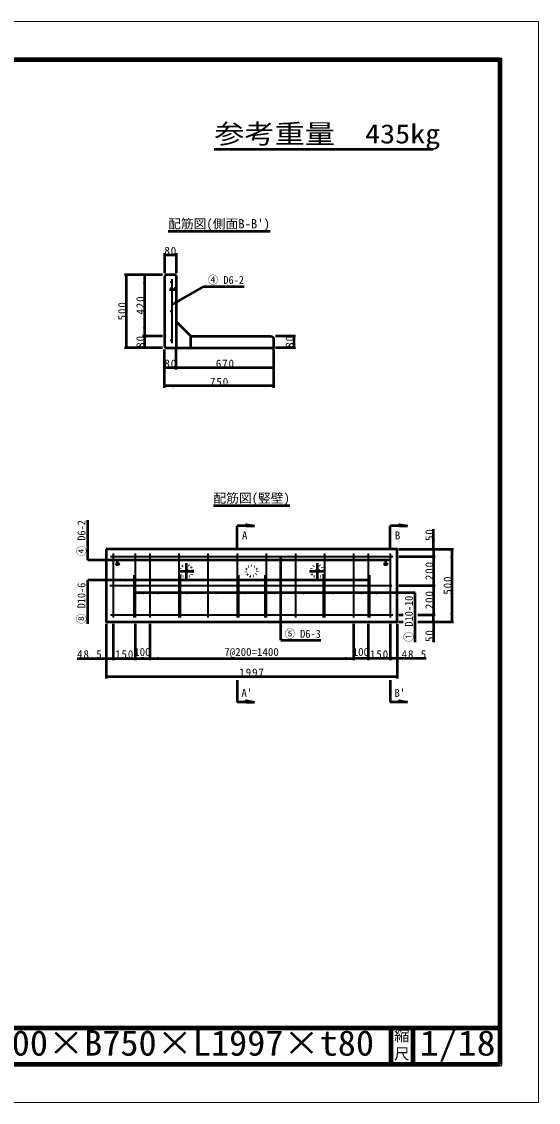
# Model space of a CAD drawing. Units: millimetres, scale not verified, with parts at other scales. Extents: x -2102 to 2102, y -1485 to 1485.
# Drawn here: x 683 to 2102, y -1485 to 1485 of the extents above; entities that cross this region are included whole.
import ezdxf
from ezdxf.enums import TextEntityAlignment as Align

# ---------------------------------------------------------------- set-up
doc = ezdxf.new("R2010")
doc.units = ezdxf.units.MM
doc.header["$LTSCALE"] = 5
doc.linetypes.add('DOTTED', pattern=[1.75, 0.25, -1.5])
doc.linetypes.add('LONG_DASHED_DOTTED', pattern=[15.25, 12, -1.5, 0.25, -1.5])
doc.layers.add('0-0_V-nasSTD', color=7, linetype='Continuous', lineweight=50)
doc.layers.add('0-1_0', color=7, linetype='Continuous', lineweight=100)
doc.styles.add('ＭＳ ゴシック', font='')
doc.styles.get('ＭＳ ゴシック').set_extended_font_data('MS Gothic')

msp = doc.modelspace()

# ---------------------------------------------------------------- linework, layer by layer
at = {"layer": '0-0_V-nasSTD'}
for p, q in [((1085.579, 908.945), (1365.579, 908.945)), ((1075.579, 848.945), (1075.579, 793.945)), ((1075.579, 843.945), (1107.579, 843.945)), ((1107.579, 848.945), (1107.579, 793.945)), ((1070.579, 788.945), (965.579, 788.945)), ((970.579, 788.945), (970.579, 588.945)), ((1079.179, 788.945), (1075.579, 785.345)), ((1075.579, 785.345), (1075.579, 592.545)), ((1105.579, 788.945), (1079.179, 788.945)), ((1107.579, 786.945), (1107.579, 588.945)), ((1095.579, 706.346), (1184.07, 757.436)), ((1184.07, 757.436), (1294.07, 757.436)), ((1107.579, 660.945), (1147.579, 620.945)), ((1070.579, 620.945), (1015.579, 620.945)), ((1020.579, 620.945), (1020.579, 588.945)), ((1147.579, 620.945), (1369.579, 620.945)), ((1147.579, 588.945), (1147.579, 620.945)), ((1369.579, 620.945), (1375.579, 614.945)), ((1435.579, 620.945), (1380.579, 620.945)), ((1430.579, 620.945), (1430.579, 588.945)), ((1070.579, 588.945), (965.579, 588.945)), ((1075.579, 592.545), (1079.179, 588.945)), ((1075.579, 478.945), (1075.579, 583.945)), ((1107.579, 528.945), (1107.579, 583.945)), ((1375.579, 478.945), (1375.579, 583.945)), ((1435.579, 588.945), (1380.579, 588.945)), ((1107.579, 533.945), (1075.579, 533.945)), ((1375.579, 483.945), (1075.579, 483.945)), ((1209.979, 155.145), (1419.979, 155.145)), ((864.979, 5.145), (864.979, 115.145)), ((1274.979, 39.145), (1274.979, 99.145)), ((1299.979, 99.145), (1274.979, 99.145)), ((1299.979, 99.145), (1323.019, 99.145)), ((1694.979, 39.145), (1694.979, 99.145)), ((1719.979, 99.145), (1694.979, 99.145)), ((1719.979, 99.145), (1743.019, 99.145)), ((1814.379, 35.145), (1814.379, 90.145)), ((1719.379, 35.145), (1869.379, 35.145)), ((1864.379, 35.145), (1864.379, -164.855)), ((1694.979, 5.145), (864.979, 5.145)), ((1394.979, -214.855), (1394.979, 15.145)), ((1719.379, 15.145), (1819.379, 15.145)), ((1638.979, -49.855), (864.979, -49.855)), ((864.979, -169.855), (864.979, -49.855)), ((1764.379, -84.855), (994.979, -84.855)), ((1719.379, -64.855), (1819.379, -64.855)), ((1764.379, -219.855), (1764.379, -84.855)), ((1814.379, -64.855), (1814.379, -144.855)), ((1719.379, -144.855), (1731.379, -144.855)), ((1771.379, -144.855), (1819.379, -144.855)), ((1814.379, -164.855), (1814.379, -144.855)), ((915.579, -169.855), (915.579, -319.855)), ((934.979, -169.855), (934.979, -269.855)), ((994.979, -169.855), (994.979, -269.855)), ((1034.979, -169.855), (1034.979, -269.855)), ((1594.979, -169.855), (1594.979, -269.855)), ((1634.979, -169.855), (1634.979, -269.855)), ((1694.979, -169.855), (1694.979, -269.855)), ((1714.379, -169.855), (1714.379, -319.855)), ((1719.379, -164.855), (1731.379, -164.855)), ((1771.379, -164.855), (1869.379, -164.855)), ((1814.379, -164.855), (1814.379, -219.855)), ((1394.979, -214.855), (1504.979, -214.855)), ((835.579, -264.855), (915.579, -264.855)), ((994.979, -264.855), (1034.979, -264.855)), ((1034.979, -264.855), (1594.979, -264.855)), ((1634.979, -264.855), (1594.979, -264.855)), ((1794.379, -264.855), (1714.379, -264.855)), ((915.579, -314.855), (1714.379, -314.855)), ((1274.979, -324.855), (1274.979, -384.855)), ((1694.979, -324.855), (1694.979, -384.855)), ((1299.979, -384.855), (1274.979, -384.855)), ((1299.979, -384.855), (1323.019, -384.855)), ((1719.979, -384.855), (1694.979, -384.855)), ((1743.019, -384.855), (1719.979, -384.855))]:
    msp.add_line(p, q, dxfattribs=at)
at = {"layer": '0-0_V-nasSTD', "lineweight": 35}
for p, q in [((1095.579, 776.945), (1095.579, 600.945)), ((927.579, 15.145), (1702.379, 15.145)), ((934.979, 23.145), (934.979, -152.855)), ((994.979, 23.145), (994.979, -152.855)), ((1034.979, 23.145), (1034.979, -152.855)), ((1114.979, 23.145), (1114.979, -152.855)), ((1194.979, 23.145), (1194.979, -152.855)), ((1274.979, 23.145), (1274.979, -152.855)), ((1354.979, 23.145), (1354.979, -152.855)), ((1434.979, 23.145), (1434.979, -152.855)), ((1514.979, 23.145), (1514.979, -152.855)), ((1594.979, 23.145), (1594.979, -152.855)), ((1634.979, 23.145), (1634.979, -152.855)), ((1694.979, 23.145), (1694.979, -152.855)), ((990.979, -35.825), (990.979, -152.855)), ((1118.979, -35.825), (1118.979, -152.855)), ((1278.979, -35.825), (1278.979, -152.855)), ((1350.979, -35.825), (1350.979, -152.855)), ((1510.979, -35.825), (1510.979, -152.855)), ((1638.979, -35.825), (1638.979, -152.855)), ((925.579, -64.855), (1700.379, -64.855)), ((927.579, -144.855), (1702.379, -144.855))]:
    msp.add_line(p, q, dxfattribs=at)
at = {"layer": '0-0_V-nasSTD', "linetype": 'LONG_DASHED_DOTTED'}
for p, q in [((1089.579, 748.945), (1111.579, 748.945)), ((946.779, -10.855), (946.779, 1.145)), ((1683.179, -10.855), (1683.179, 1.145)), ((940.779, -4.855), (952.779, -4.855)), ((1113.779, -24.855), (1156.179, -24.855)), ((1134.979, -3.055), (1134.979, -45.455)), ((1473.779, -24.855), (1516.179, -24.855)), ((1494.979, -3.055), (1494.979, -45.455)), ((1677.179, -4.855), (1689.179, -4.855))]:
    msp.add_line(p, q, dxfattribs=at)
at = {"layer": '0-0_V-nasSTD', "linetype": 'DOTTED'}
for p, q in [((1093.579, 744.945), (1093.579, 752.945)), ((1093.579, 752.945), (1107.579, 752.945)), ((1107.579, 744.945), (1093.579, 744.945))]:
    msp.add_line(p, q, dxfattribs=at)
at = {"layer": '0-0_V-nasSTD', "lineweight": 100}
for p, q in [((1697.5, -1280), (1697.5, -1380)), ((1757.5, -1280), (1757.5, -1380)), ((-1997.5, -1380), (1997.5, -1380))]:
    msp.add_line(p, q, dxfattribs=at)
at = {"layer": '0-0_V-nasSTD', "lineweight": 18}
for points in [[(-2102.5, -1485), (-2102.5, 1485), (2102.5, 1485), (2102.5, -1485)], [(-2002.5, -1385), (-2002.5, 1385), (2002.5, 1385), (2002.5, -1385)]]:
    msp.add_lwpolyline(points, close=True, dxfattribs=at)
at = {"layer": '0-0_V-nasSTD', "lineweight": 100}
msp.add_lwpolyline([(1997.5, -1380), (1997.5, 1380), (-1997.5, 1380)], dxfattribs=at)
at = {"layer": '0-0_V-nasSTD'}
for points in [[(1020.579, 788.945), (1020.579, 620.945), (1020.579, 588.945)], [(1079.179, 588.945), (1375.579, 588.945), (1375.579, 614.945)], [(1375.579, 533.945), (1107.579, 533.945), (1075.579, 533.945)], [(1299.979, 99.145), (1299.979, 102.985), (1323.019, 99.145)], [(1719.979, 99.145), (1719.979, 102.985), (1743.019, 99.145)], [(1814.379, 35.145), (1814.379, 15.145), (1814.379, -64.855)], [(915.579, -264.855), (934.979, -264.855), (994.979, -264.855)], [(1714.379, -264.855), (1694.979, -264.855), (1634.979, -264.855)], [(1299.979, -384.855), (1299.979, -381.015), (1323.019, -384.855)], [(1719.979, -384.855), (1719.979, -381.015), (1743.019, -384.855)]]:
    msp.add_lwpolyline(points, dxfattribs=at)
msp.add_lwpolyline([(915.579, 35.145), (915.579, -164.855), (1714.379, -164.855), (1714.379, 35.145)], close=True, dxfattribs=at)
at = {"layer": '0-0_V-nasSTD', "lineweight": 35}
for centre in [(1094.379, 768.945), (1094.379, 688.945), (1094.379, 608.945)]:
    msp.add_circle(centre, 1.2, dxfattribs=at)
at = {"layer": '0-0_V-nasSTD', "linetype": 'DOTTED'}
for centre, radius in [((946.779, -4.855), 3.8), ((946.779, -4.855), 2.4), ((946.779, -4.855), 2), ((1134.979, -24.855), 17.2), ((1134.979, -24.855), 5), ((1314.979, -24.855), 15), ((1494.979, -24.855), 17.2), ((1494.979, -24.855), 5), ((1683.179, -4.855), 3.8), ((1683.179, -4.855), 2.4), ((1683.179, -4.855), 2)]:
    msp.add_circle(centre, radius, dxfattribs=at)
at = {"layer": '0-0_V-nasSTD'}
msp.add_arc((1105.579, 786.945), 2, 0, 90, dxfattribs=at)
for points in [[(1075.579, 843.945), (1099.579, 843.945), (1099.579, 847.945)], [(1075.579, 843.945), (1099.579, 839.945), (1099.579, 843.945)], [(1083.579, 843.945), (1083.579, 847.945), (1107.579, 843.945)], [(1083.579, 839.945), (1083.579, 843.945), (1107.579, 843.945)], [(966.579, 764.945), (970.579, 764.945), (970.579, 788.945)], [(970.579, 764.945), (970.579, 788.945), (974.579, 764.945)], [(1016.579, 764.945), (1020.579, 764.945), (1020.579, 788.945)], [(1020.579, 764.945), (1020.579, 788.945), (1024.579, 764.945)], [(1095.579, 706.346), (1114.363, 721.81), (1116.363, 718.346)], [(1095.579, 706.346), (1116.363, 718.346), (1118.363, 714.882)], [(1016.579, 644.945), (1020.579, 620.945), (1020.579, 644.945)], [(1020.579, 620.945), (1020.579, 644.945), (1024.579, 644.945)], [(966.579, 612.945), (970.579, 588.945), (970.579, 612.945)], [(970.579, 588.945), (970.579, 612.945), (974.579, 612.945)], [(1016.579, 596.945), (1020.579, 596.945), (1020.579, 620.945)], [(1016.579, 612.945), (1020.579, 588.945), (1020.579, 612.945)], [(1020.579, 596.945), (1020.579, 620.945), (1024.579, 596.945)], [(1020.579, 588.945), (1020.579, 612.945), (1024.579, 612.945)], [(1426.579, 596.945), (1430.579, 596.945), (1430.579, 620.945)], [(1426.579, 612.945), (1430.579, 588.945), (1430.579, 612.945)], [(1430.579, 596.945), (1430.579, 620.945), (1434.579, 596.945)], [(1430.579, 588.945), (1430.579, 612.945), (1434.579, 612.945)], [(1075.579, 533.945), (1099.579, 533.945), (1099.579, 537.945)], [(1083.579, 533.945), (1083.579, 537.945), (1107.579, 533.945)], [(1107.579, 533.945), (1131.579, 533.945), (1131.579, 537.945)], [(1351.579, 533.945), (1351.579, 537.945), (1375.579, 533.945)], [(1075.579, 533.945), (1099.579, 529.945), (1099.579, 533.945)], [(1083.579, 529.945), (1083.579, 533.945), (1107.579, 533.945)], [(1107.579, 533.945), (1131.579, 529.945), (1131.579, 533.945)], [(1351.579, 529.945), (1351.579, 533.945), (1375.579, 533.945)], [(1075.579, 483.945), (1099.579, 483.945), (1099.579, 487.945)], [(1075.579, 483.945), (1099.579, 479.945), (1099.579, 483.945)], [(1351.579, 483.945), (1351.579, 487.945), (1375.579, 483.945)], [(1351.579, 479.945), (1351.579, 483.945), (1375.579, 483.945)], [(1810.379, 59.145), (1814.379, 35.145), (1814.379, 59.145)], [(1814.379, 35.145), (1814.379, 59.145), (1818.379, 59.145)], [(1860.379, 11.145), (1864.379, 11.145), (1864.379, 35.145)], [(1864.379, 11.145), (1864.379, 35.145), (1868.379, 11.145)], [(910.979, 5.145), (910.979, 9.145), (934.979, 5.145)], [(910.979, 1.145), (910.979, 5.145), (934.979, 5.145)], [(1390.979, -8.855), (1394.979, -8.855), (1394.979, 15.145)], [(1394.979, -8.855), (1394.979, 15.145), (1398.979, -8.855)], [(1670.979, 5.145), (1670.979, 9.145), (1694.979, 5.145)], [(1670.979, 1.145), (1670.979, 5.145), (1694.979, 5.145)], [(1810.379, -8.855), (1814.379, -8.855), (1814.379, 15.145)], [(1814.379, -8.855), (1814.379, 15.145), (1818.379, -8.855)], [(966.979, -49.855), (966.979, -45.855), (990.979, -49.855)], [(966.979, -53.855), (966.979, -49.855), (990.979, -49.855)], [(1094.979, -49.855), (1094.979, -45.855), (1118.979, -49.855)], [(1094.979, -53.855), (1094.979, -49.855), (1118.979, -49.855)], [(1254.979, -49.855), (1254.979, -45.855), (1278.979, -49.855)], [(1254.979, -53.855), (1254.979, -49.855), (1278.979, -49.855)], [(1326.979, -49.855), (1326.979, -45.855), (1350.979, -49.855)], [(1326.979, -53.855), (1326.979, -49.855), (1350.979, -49.855)], [(1486.979, -49.855), (1486.979, -45.855), (1510.979, -49.855)], [(1486.979, -53.855), (1486.979, -49.855), (1510.979, -49.855)], [(1614.979, -49.855), (1614.979, -45.855), (1638.979, -49.855)], [(1614.979, -53.855), (1614.979, -49.855), (1638.979, -49.855)], [(1810.379, -40.855), (1814.379, -64.855), (1814.379, -40.855)], [(1814.379, -64.855), (1814.379, -40.855), (1818.379, -40.855)], [(994.979, -84.855), (1018.979, -84.855), (1018.979, -80.855)], [(994.979, -84.855), (1018.979, -88.855), (1018.979, -84.855)], [(1034.979, -84.855), (1058.979, -84.855), (1058.979, -80.855)], [(1034.979, -84.855), (1058.979, -88.855), (1058.979, -84.855)], [(1114.979, -84.855), (1138.979, -84.855), (1138.979, -80.855)], [(1114.979, -84.855), (1138.979, -88.855), (1138.979, -84.855)], [(1194.979, -84.855), (1218.979, -84.855), (1218.979, -80.855)], [(1194.979, -84.855), (1218.979, -88.855), (1218.979, -84.855)], [(1274.979, -84.855), (1298.979, -84.855), (1298.979, -80.855)], [(1274.979, -84.855), (1298.979, -88.855), (1298.979, -84.855)], [(1354.979, -84.855), (1378.979, -84.855), (1378.979, -80.855)], [(1354.979, -84.855), (1378.979, -88.855), (1378.979, -84.855)], [(1390.979, -88.855), (1394.979, -88.855), (1394.979, -64.855)], [(1394.979, -88.855), (1394.979, -64.855), (1398.979, -88.855)], [(1434.979, -84.855), (1458.979, -84.855), (1458.979, -80.855)], [(1434.979, -84.855), (1458.979, -88.855), (1458.979, -84.855)], [(1514.979, -84.855), (1538.979, -84.855), (1538.979, -80.855)], [(1514.979, -84.855), (1538.979, -88.855), (1538.979, -84.855)], [(1594.979, -84.855), (1618.979, -84.855), (1618.979, -80.855)], [(1594.979, -84.855), (1618.979, -88.855), (1618.979, -84.855)], [(1634.979, -84.855), (1658.979, -84.855), (1658.979, -80.855)], [(1634.979, -84.855), (1658.979, -88.855), (1658.979, -84.855)], [(1810.379, -88.855), (1814.379, -88.855), (1814.379, -64.855)], [(1814.379, -88.855), (1814.379, -64.855), (1818.379, -88.855)], [(1390.979, -168.855), (1394.979, -168.855), (1394.979, -144.855)], [(1394.979, -168.855), (1394.979, -144.855), (1398.979, -168.855)], [(1810.379, -120.855), (1814.379, -144.855), (1814.379, -120.855)], [(1814.379, -144.855), (1814.379, -120.855), (1818.379, -120.855)], [(1860.379, -140.855), (1864.379, -164.855), (1864.379, -140.855)], [(1864.379, -164.855), (1864.379, -140.855), (1868.379, -140.855)], [(1810.379, -188.855), (1814.379, -188.855), (1814.379, -164.855)], [(1814.379, -188.855), (1814.379, -164.855), (1818.379, -188.855)], [(891.579, -264.855), (891.579, -260.855), (915.579, -264.855)], [(891.579, -268.855), (891.579, -264.855), (915.579, -264.855)], [(934.979, -264.855), (958.979, -264.855), (958.979, -260.855)], [(934.979, -264.855), (958.979, -268.855), (958.979, -264.855)], [(970.979, -264.855), (970.979, -260.855), (994.979, -264.855)], [(970.979, -268.855), (970.979, -264.855), (994.979, -264.855)], [(994.979, -264.855), (1018.979, -264.855), (1018.979, -260.855)], [(994.979, -264.855), (1018.979, -268.855), (1018.979, -264.855)], [(1010.979, -264.855), (1010.979, -260.855), (1034.979, -264.855)], [(1010.979, -268.855), (1010.979, -264.855), (1034.979, -264.855)], [(1034.979, -264.855), (1058.979, -264.855), (1058.979, -260.855)], [(1034.979, -264.855), (1058.979, -268.855), (1058.979, -264.855)], [(1570.979, -264.855), (1570.979, -260.855), (1594.979, -264.855)], [(1570.979, -268.855), (1570.979, -264.855), (1594.979, -264.855)], [(1594.979, -264.855), (1618.979, -264.855), (1618.979, -260.855)], [(1594.979, -264.855), (1618.979, -268.855), (1618.979, -264.855)], [(1610.979, -264.855), (1610.979, -260.855), (1634.979, -264.855)], [(1610.979, -268.855), (1610.979, -264.855), (1634.979, -264.855)], [(1634.979, -264.855), (1658.979, -264.855), (1658.979, -260.855)], [(1634.979, -264.855), (1658.979, -268.855), (1658.979, -264.855)], [(1670.979, -264.855), (1670.979, -260.855), (1694.979, -264.855)], [(1670.979, -268.855), (1670.979, -264.855), (1694.979, -264.855)], [(1714.379, -264.855), (1738.379, -264.855), (1738.379, -260.855)], [(1714.379, -264.855), (1738.379, -268.855), (1738.379, -264.855)], [(915.579, -314.855), (939.579, -314.855), (939.579, -310.855)], [(915.579, -314.855), (939.579, -318.855), (939.579, -314.855)], [(1690.379, -314.855), (1690.379, -310.855), (1714.379, -314.855)], [(1690.379, -318.855), (1690.379, -314.855), (1714.379, -314.855)]]:
    msp.add_solid(points, dxfattribs=at)
at = {"layer": '0-1_0', "lineweight": 50}
msp.add_line((1212.469, 1134.328), (1813.669, 1134.328), dxfattribs=at)
at = {"layer": '0-1_0'}
msp.add_line((-1997.5, -1280), (1997.5, -1280), dxfattribs=at)

# ---------------------------------------------------------------- texts
at = {"layer": '0-0_V-nasSTD', "style": 'ＭＳ ゴシック'}
for s, height, width, p in [('参考重量\u3000435kg', 52.79, 1.15, (1212.469, 1134.328)), ('④ D6-2', 21.85, 0.95, (1194.958, 757.436)), ('⑤ D6-3', 21.85, 0.95, (1405.867, -214.855)), ('H500×B750×L1997×t80', 69.65, 1.05, (556.5, -1377.492)), ('1/18', 69.65, 1.1, (1776.5, -1377.418))]:
    msp.add_text(s, height=height, dxfattribs=dict(at, width=width)).set_placement(p, align=Align.BOTTOM_LEFT)
for s, height, p in [("配筋図(側面B-B')", 25.66, (1085.579, 908.945)), ('配筋図(竪壁)', 25.66, (1209.979, 155.145)), ('A', 21.99, (1288.344, 55.321)), ('B', 21.99, (1708.344, 55.321)), ('100', 21.99, (992.479, -264.855)), ('7@200=1400', 21.99, (1239.979, -264.855)), ('100', 21.99, (1592.479, -264.855)), ("A'", 21.99, (1286.868, -377.298)), ("B'", 21.99, (1706.868, -377.298)), ('縮', 30.79, (1706.482, -1326.001)), ('尺', 30.79, (1706.476, -1375.99))]:
    msp.add_text(s, height=height, dxfattribs=at).set_placement(p, align=Align.BOTTOM_LEFT)
at = {"layer": '0-0_V-nasSTD', "style": 'ＭＳ ゴシック', "width": 0.95}
for s, p in [('④ D6-2', (864.979, 16.034)), ('⑧ D10-6', (864.979, -169.855)), ('① D10-10', (1764.379, -219.855))]:
    msp.add_text(s, height=21.85, rotation=90, dxfattribs=at).set_placement(p, align=Align.BOTTOM_LEFT)
at = {"layer": '0-0_V-nasSTD', "char_height": 21.99, "attachment_point": 7, "style": 'ＭＳ ゴシック'}
for s, insert in [('\\T1.17;80', (1075.328, 843.945)), ('\\T1.17;80', (1075.328, 533.945)), ('\\T1.17;670', (1216.579, 533.945)), ('\\T1.17;750', (1200.579, 483.945)), ('\\T1.17;48.5', (835.579, -264.855)), ('\\T1.17;150', (939.979, -264.855)), ('\\T1.17;150', (1639.979, -264.855)), ('\\T1.17;48.5', (1726.879, -264.855)), ('\\T1.17;1997', (1281.229, -314.855))]:
    msp.add_mtext(s, dxfattribs=dict(at, insert=insert))
at = {"layer": '0-0_V-nasSTD', "char_height": 21.99, "attachment_point": 7, "rotation": 90, "style": 'ＭＳ ゴシック'}
for s, insert in [('\\T1.17;420', (1020.579, 679.945)), ('\\T1.17;500', (970.579, 663.945)), ('\\T1.17;80', (1020.579, 588.695)), ('\\T1.17;80', (1430.579, 588.695)), ('\\T1.17;50', (1814.379, 57.645)), ('\\T1.17;200', (1814.379, -49.855)), ('\\T1.17;500', (1864.379, -89.855)), ('\\T1.17;200', (1814.379, -129.855)), ('\\T1.17;50', (1814.379, -219.855))]:
    msp.add_mtext(s, dxfattribs=dict(at, insert=insert))

doc.saveas('drawing.dxf')
